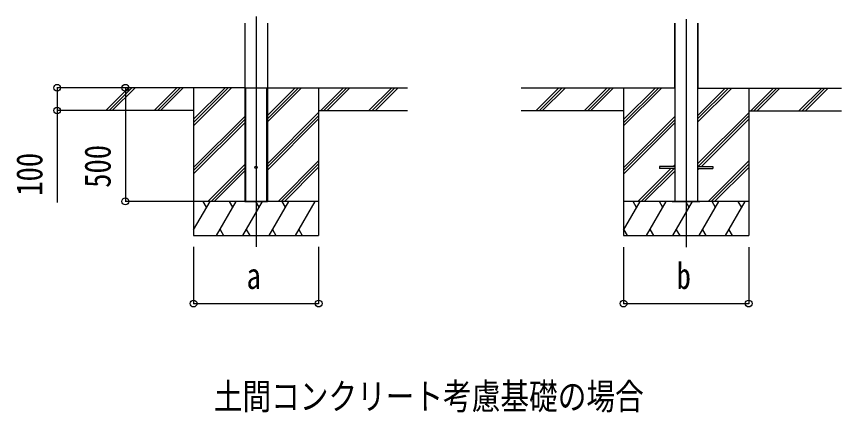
# Model space of a CAD drawing. Units: millimetres, scale not verified. Extents: x -14718 to 14718, y -10395 to 10395.
# Drawn here: x -360 to 3268, y -1718 to 25 of the extents above; entities that cross this region are included whole.
import ezdxf
from ezdxf.enums import TextEntityAlignment as Align

# ---------------------------------------------------------------- set-up
doc = ezdxf.new("R2010")
doc.units = ezdxf.units.MM
doc.header["$LTSCALE"] = 50
for name, color, linetype in [('0-2_USER1', 3, 'Continuous'), ('0-3_YKK_12', 2, 'Continuous'), ('0-4_YKK_A1', 4, 'Continuous'), ('0-5_YKK_D', 6, 'Continuous')]:
    doc.layers.add(name, color=color, linetype=linetype)
doc.styles.add('ＭＳ ゴシック', font='')
doc.styles.get('ＭＳ ゴシック').set_extended_font_data('MS Gothic')

msp = doc.modelspace()

# ---------------------------------------------------------------- linework, layer by layer
at = {"layer": '0-3_YKK_12'}
for p, q in [((693.54, 25.48), (693.54, -988.37)), ((2584.54, 13.84), (2584.54, -989.37))]:
    msp.add_line(p, q, dxfattribs=at)
at = {"layer": '0-4_YKK_A1'}
for p, q in [((643.54, -4.02), (643.54, -788.37)), ((743.54, -4.02), (743.54, -788.37)), ((743.54, -4.02), (743.54, -788.37)), ((2534.14, -4.02), (2534.14, -289.37)), ((2534.54, -4.02), (2534.54, -789.37)), ((2634.54, -4.02), (2634.54, -789.37)), ((2636.14, -4.02), (2636.14, -289.37)), ((643.54, -288.37), (-32.41, -288.37)), ((34.27, -386.96), (132.87, -288.37)), ((47.01, -388.37), (147.01, -288.37)), ((61.15, -388.37), (161.15, -288.37)), ((246.4, -386.96), (345, -288.37)), ((259.14, -388.37), (359.14, -288.37)), ((273.29, -388.37), (373.29, -288.37)), ((418.54, -288.37), (418.54, -938.37)), ((418.54, -455.25), (585.42, -288.37)), ((418.54, -441.11), (571.28, -288.37)), ((418.54, -426.96), (557.13, -288.37)), ((643.54, -288.37), (743.54, -288.37)), ((646.04, -288.37), (646.04, -788.37)), ((647.54, -288.37), (647.54, -788.37)), ((739.54, -288.37), (739.54, -788.37)), ((741.04, -288.37), (741.04, -788.37)), ((743.54, -438.62), (893.79, -288.37)), ((743.54, -424.47), (879.64, -288.37)), ((743.54, -410.33), (865.5, -288.37)), ((743.54, -288.37), (1359.16, -288.37)), ((968.54, -288.37), (968.54, -938.37)), ((977.63, -388.37), (1077.63, -288.37)), ((991.78, -388.37), (1091.78, -288.37)), ((1005.92, -388.37), (1105.92, -288.37)), ((1189.77, -388.37), (1289.77, -288.37)), ((1203.91, -388.37), (1303.91, -288.37)), ((1218.05, -388.37), (1318.05, -288.37)), ((2533.73, -289.37), (1858.59, -289.37)), ((1925.27, -387.96), (2023.87, -289.37)), ((1938.01, -389.37), (2038.01, -289.37)), ((1952.15, -389.37), (2052.15, -289.37)), ((2137.4, -387.96), (2236, -289.37)), ((2150.14, -389.37), (2250.14, -289.37)), ((2164.29, -389.37), (2264.29, -289.37)), ((2309.54, -289.37), (2309.54, -939.37)), ((2309.54, -456.25), (2476.42, -289.37)), ((2309.54, -442.11), (2462.28, -289.37)), ((2309.54, -427.96), (2448.13, -289.37)), ((2533.24, -289.37), (2533.84, -289.37)), ((2634.54, -439.62), (2784.79, -289.37)), ((2634.54, -425.47), (2770.64, -289.37)), ((2634.54, -411.33), (2756.5, -289.37)), ((2634.54, -289.37), (2634.64, -289.37)), ((2634.64, -289.37), (2634.94, -289.37)), ((2635.35, -289.37), (3267.74, -289.37)), ((2635.84, -289.37), (2636.14, -289.37)), ((2859.54, -289.37), (2859.54, -939.37)), ((2868.63, -389.37), (2968.63, -289.37)), ((2882.78, -389.37), (2982.78, -289.37)), ((2896.92, -389.37), (2996.92, -289.37)), ((3080.77, -389.37), (3180.77, -289.37)), ((3094.91, -389.37), (3194.91, -289.37)), ((3109.05, -389.37), (3209.05, -289.37)), ((418.54, -388.37), (-32.41, -388.37)), ((743.54, -622.46), (968.54, -397.46)), ((968.54, -388.37), (1359.16, -388.37)), ((2309.54, -389.37), (1858.59, -389.37)), ((2634.54, -623.46), (2859.54, -398.46)), ((2859.54, -389.37), (3267.74, -389.37)), ((418.54, -639.09), (643.54, -414.1)), ((418.54, -653.24), (643.54, -428.24)), ((743.54, -636.6), (968.54, -411.61)), ((743.54, -650.75), (968.54, -425.75)), ((2309.54, -640.09), (2534.54, -415.1)), ((2309.54, -654.24), (2534.54, -429.24)), ((2637.27, -634.87), (2859.54, -412.61)), ((2651.42, -634.87), (2859.54, -426.75)), ((418.54, -667.38), (643.54, -442.38)), ((2309.54, -668.38), (2534.54, -443.38)), ((789.76, -788.37), (968.54, -609.59)), ((2680.76, -789.37), (2859.54, -610.59)), ((481.39, -788.37), (643.54, -626.23)), ((495.54, -788.37), (643.54, -640.37)), ((803.9, -788.37), (968.54, -623.74)), ((818.05, -788.37), (968.54, -637.88)), ((2372.4, -789.37), (2517.9, -643.87)), ((2386.54, -789.37), (2532.04, -643.87)), ((2534.54, -634.87), (2467.04, -634.87)), ((2467.04, -634.87), (2467.04, -643.87)), ((2534.54, -643.87), (2467.04, -643.87)), ((2526.9, -634.87), (2534.54, -627.23)), ((2526.9, -634.87), (2534.54, -627.23)), ((2634.54, -634.87), (2702.04, -634.87)), ((2634.54, -651.75), (2642.42, -643.87)), ((2634.54, -651.75), (2642.42, -643.87)), ((2634.54, -643.87), (2702.04, -643.87)), ((2694.9, -789.37), (2859.54, -624.74)), ((2702.04, -634.87), (2702.04, -643.87)), ((2709.05, -789.37), (2859.54, -638.88)), ((509.68, -788.37), (643.54, -654.51)), ((2400.68, -789.37), (2534.54, -655.51)), ((968.54, -788.37), (418.54, -788.37)), ((418.54, -913.82), (490.97, -788.37)), ((475.96, -814.35), (460.96, -788.37)), ((519.83, -938.37), (606.44, -788.37)), ((591.43, -814.35), (576.43, -788.37)), ((635.3, -938.37), (721.91, -788.37)), ((706.9, -814.35), (691.9, -788.37)), ((750.77, -938.37), (837.38, -788.37)), ((822.37, -814.35), (807.37, -788.37)), ((866.24, -938.37), (952.85, -788.37)), ((2859.54, -789.37), (2309.54, -789.37)), ((2309.54, -914.82), (2381.97, -789.37)), ((2366.96, -815.35), (2351.96, -789.37)), ((2410.83, -939.37), (2497.44, -789.37)), ((2482.44, -815.35), (2467.44, -789.37)), ((2523.64, -789.37), (2645.44, -789.37)), ((2526.3, -939.37), (2612.91, -789.37)), ((2597.9, -815.35), (2582.9, -789.37)), ((2641.77, -939.37), (2728.38, -789.37)), ((2713.38, -815.35), (2698.37, -789.37)), ((2757.24, -939.37), (2843.85, -789.37)), ((2828.85, -815.35), (2813.85, -789.37)), ((418.54, -938.37), (968.54, -938.37)), ((534.83, -912.39), (549.83, -938.37)), ((650.3, -912.39), (665.3, -938.37)), ((765.77, -912.39), (780.77, -938.37)), ((881.24, -912.39), (896.24, -938.37)), ((2309.54, -939.37), (2859.54, -939.37)), ((2310.36, -913.39), (2325.36, -939.37)), ((2425.83, -913.39), (2440.83, -939.37)), ((2541.3, -913.39), (2556.3, -939.37)), ((2656.77, -913.39), (2671.77, -939.37)), ((2772.24, -913.39), (2787.24, -939.37))]:
    msp.add_line(p, q, dxfattribs=at)
for points in [[(643.54, -4.02), (643.54, -788.37), (743.54, -788.37)], [(2532.94, -4.02), (2532.94, -289.37), (2533.24, -289.37)], [(2634.94, -4.02), (2634.94, -289.37), (2635.24, -289.37), (2635.84, -289.37)], [(2533.84, -289.37), (2534.14, -289.37), (2534.44, -289.37), (2534.54, -289.37)]]:
    msp.add_lwpolyline(points, dxfattribs=at)
msp.add_circle((693.54, -638.37), 5, dxfattribs=at)
at = {"layer": '0-5_YKK_D'}
for p, q in [((-33.41, -288.37), (-182.46, -288.37)), ((118.54, -288.37), (118.54, -788.37)), ((-33.41, -388.37), (-182.46, -388.37)), ((417.54, -788.37), (117.54, -788.37)), ((418.54, -988.37), (418.54, -1239.37)), ((968.54, -988.37), (968.54, -1239.37)), ((2309.54, -989.37), (2309.54, -1239.37)), ((2859.54, -989.37), (2859.54, -1239.37)), ((418.54, -1238.37), (968.54, -1238.37)), ((2309.54, -1238.37), (2859.54, -1238.37))]:
    msp.add_line(p, q, dxfattribs=at)
msp.add_lwpolyline([(-181.46, -288.37), (-181.46, -388.37), (-181.46, -793.47)], dxfattribs=at)
for centre in [(-181.46, -288.37), (118.54, -288.37), (-181.46, -388.37), (118.54, -788.37), (418.54, -1238.37), (968.54, -1238.37), (2309.54, -1238.37), (2859.54, -1238.37)]:
    msp.add_circle(centre, 14.88, dxfattribs=at)

# ---------------------------------------------------------------- texts
at = {"layer": '0-2_USER1', "style": 'ＭＳ ゴシック', "width": 0.8}
msp.add_text('土間コンクリート考慮基礎の場合', height=115.5, dxfattribs=at).set_placement((507.47, -1739.37), align=Align.BOTTOM_LEFT)
at = {"layer": '0-5_YKK_D', "style": 'ＭＳ ゴシック', "width": 0.8}
for s, p in [('500', (88.54, -728.62)), ('100', (-211.46, -763.47))]:
    msp.add_text(s, height=115.5, rotation=90, dxfattribs=at).set_placement(p, align=Align.BOTTOM_LEFT)
for s, p in [('a', (651.54, -1208.37)), ('b', (2542.54, -1208.37))]:
    msp.add_text(s, height=115.5, dxfattribs=at).set_placement(p, align=Align.BOTTOM_LEFT)

doc.saveas('drawing.dxf')
